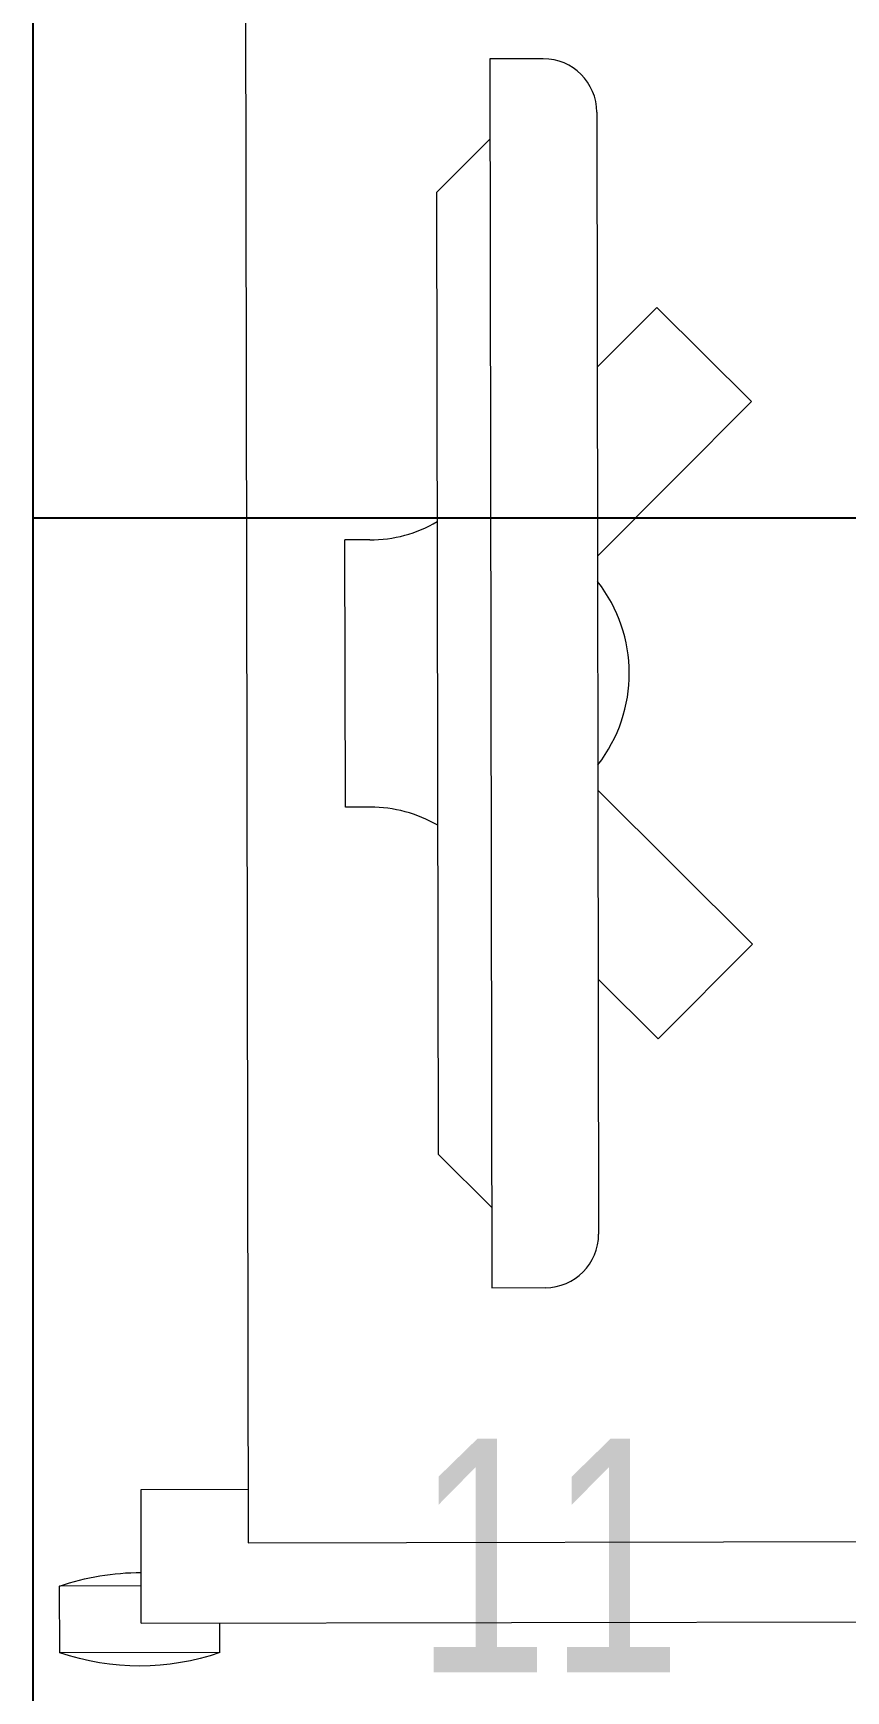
# Model space of a CAD drawing. Header units: inches. Extents: x -12418 to 472786, y -29325 to 19878.
# Drawn here: x 40997 to 41301, y -11839 to -11219 of the extents above; entities that cross this region are included whole.
import ezdxf

# ---------------------------------------------------------------- set-up
doc = ezdxf.new("R2010")
doc.units = ezdxf.units.IN
doc.header["$LTSCALE"] = 25
doc.header["$MEASUREMENT"] = 0
doc.linetypes.add('DASHDOT', pattern=[25.4, 12.7, -6.35, 0, -6.35])
for name, color, linetype, lineweight in [('00-Ground Floor$0$72_EGR_BASE_TEXT', 252, 'Continuous', 5), ('00-Ground Floor$0$72_EGR_EQP_TAG', 142, 'Continuous', 5), ('00-Ground Floor$0$LOADING', 253, 'Continuous', 5), ('00-Ground Floor$0$Walls', 251, 'Continuous', 5), ('E-LITE-CLNG-CNDT', 6, 'DASHDOT', 35)]:
    doc.layers.add(name, color=color, linetype=linetype, lineweight=lineweight)
doc.layers.add('00-Ground Floor$0$False Ceiling', color=251, linetype='Continuous')
doc.styles.add('00-Ground Floor$0$SIMPLEX', font='SIMPLEX.shx', dxfattribs={"height": 150})
doc.styles.add('00-Ground Floor$0$X3G_ENTITY_257CFD', font='swisscl.ttf', dxfattribs={"height": 200})

# ---------------------------------------------------------------- blocks, each defined once
blk = doc.blocks.new('00-Ground Floor$0$workstation')
at = {"layer": '00-Ground Floor$0$LOADING'}
for p, q in [((2797.299, -990.665, 0), (2797.295, -993.165, 0)), ((2803.299, -990.675, 0), (2797.299, -990.665, 0)), ((2803.299, -990.675, 0), (2803.297, -991.786, 0)), ((2800.355, -991.781, 0), (2800.347, -996.781, 0)), ((2800.355, -991.781, 0), (2858.355, -991.877, 0)), ((2800.353, -993.17, 0), (2797.295, -993.165, 0)), ((2804.249, -1055.787, 0), (2804.35, -994.788, 0)), ((2804.35, -994.788, 0), (2854.35, -994.87, 0)), ((2800.347, -996.781, 0), (2804.347, -996.788, 0)), ((2813.402, -1050.332, 0), (2813.478, -1004.332, 0)), ((2813.478, -1004.332, 0), (2815.478, -1004.335, 0)), ((2817.405, -1048.338, 0), (2817.475, -1006.338, 0)), ((2811.47, -1009.328, 0), (2813.473, -1007.332, 0)), ((2811.41, -1045.328, 0), (2811.47, -1009.328, 0)), ((2807.996, -1022.323, 0), (2807.979, -1032.323, 0)), ((2808.925, -1022.324, 0), (2807.996, -1022.323, 0)), ((2808.908, -1032.324, 0), (2807.979, -1032.323, 0)), ((2811.41, -1045.328, 0), (2813.407, -1047.332, 0)), ((2815.402, -1050.335, 0), (2813.402, -1050.332, 0))]:
    blk.add_line(p, q, dxfattribs=at)
at = {"layer": '00-Ground Floor$0$LOADING', "extrusion": (1.65729e-10, -2.0259e-11, -1)}
for p, q in [((2817.459, -1015.886, 0), (2819.7, -1013.652, 0)), ((2823.23, -1017.193, 0), (2819.7, -1013.652, 0)), ((2817.447, -1022.957, 0), (2823.23, -1017.193, 0))]:
    blk.add_line(p, q, dxfattribs=at)
at = {"layer": '00-Ground Floor$0$LOADING', "extrusion": (1.65465e-10, -1.79463e-10, -1)}
for p, q in [((2817.433, -1031.72, 0), (2823.196, -1037.503, 0)), ((2823.196, -1037.503, 0), (2819.655, -1041.032, 0)), ((2817.421, -1038.791, 0), (2819.655, -1041.032, 0))]:
    blk.add_line(p, q, dxfattribs=at)
at = {"layer": '00-Ground Floor$0$LOADING'}
for centre, start, end in [((2800.285, -999.42, 0), 70.98047, 108.82976), ((2800.31, -984.42, 0), 250.98047, 270.26174)]:
    blk.add_arc(centre, 9.25, start, end, dxfattribs=at)
at = {"layer": '00-Ground Floor$0$LOADING', "extrusion": (1.03527e-10, -9.97581e-11, -1)}
for centre, major_axis, start_param, end_param in [((2815.475, -1006.335, 0), (1.412, -1.417), 3.926991, 5.497787), ((2808.933, -1017.324, 0), (-3.541, -3.53), -1.314396, -0.785398), ((2813.059, -1027.331, 0), (3.928, -3.941), 4.833569, 6.162005), ((2808.9, -1037.324, 0), (-3.541, -3.53), 2.356194, 2.885192), ((2815.405, -1048.335, 0), (1.412, -1.417), 5.497787, 7.068583)]:
    blk.add_ellipse(centre, major_axis=major_axis, ratio=1, start_param=start_param, end_param=end_param, dxfattribs=at)
blk = doc.blocks.new('00-Ground Floor$0$A$Ce9e1c4c3')
at = {"layer": '00-Ground Floor$0$False Ceiling', "color": 254}
blk.add_line((-59002.87, -12867.43, 0), (-59002.87, -8847.43, 0), dxfattribs=at)
at = {"layer": '00-Ground Floor$0$False Ceiling', "color": 254, "linetype": 'Continuous'}
blk.add_line((-59002.87, -11400), (-55142.47, -11400), dxfattribs=at)
blk = doc.blocks.new('00-Ground Floor')
at = {"layer": '00-Ground Floor$0$Walls'}
blk.add_line((40997.13, -8847.43, 0), (40997.13, -12867.43, 0), dxfattribs=at)
at = {"layer": '00-Ground Floor$0$False Ceiling', "color": 254}
blk.add_blockref('00-Ground Floor$0$A$Ce9e1c4c3', (100000, 0), dxfattribs=at)
at = {"layer": '00-Ground Floor$0$LOADING', "xscale": -10, "yscale": 10, "zscale": 10, "rotation": 180}
blk.add_blockref('00-Ground Floor$0$workstation', (13034.07, -21731.53, 0), dxfattribs=at)
at = {"layer": '00-Ground Floor$0$72_EGR_BASE_TEXT', "insert": (42613.49, -10910.19), "char_height": 150, "width": 3493.2205, "attachment_point": 2, "style": '00-Ground Floor$0$SIMPLEX'}
blk.add_mtext('PULMONARY CONSULTATION / EXAMINATION ROOM', dxfattribs=at)
at = {"layer": '00-Ground Floor$0$72_EGR_EQP_TAG', "insert": (41190.11, -11744.7, 0), "char_height": 87.473, "attachment_point": 2, "style": '00-Ground Floor$0$X3G_ENTITY_257CFD'}
blk.add_mtext('11', dxfattribs=at)

msp = doc.modelspace()

# ---------------------------------------------------------------- block references
at = {"layer": 'E-LITE-CLNG-CNDT'}
msp.add_blockref('00-Ground Floor', (0, 0), dxfattribs=at)

doc.saveas('drawing.dxf')
